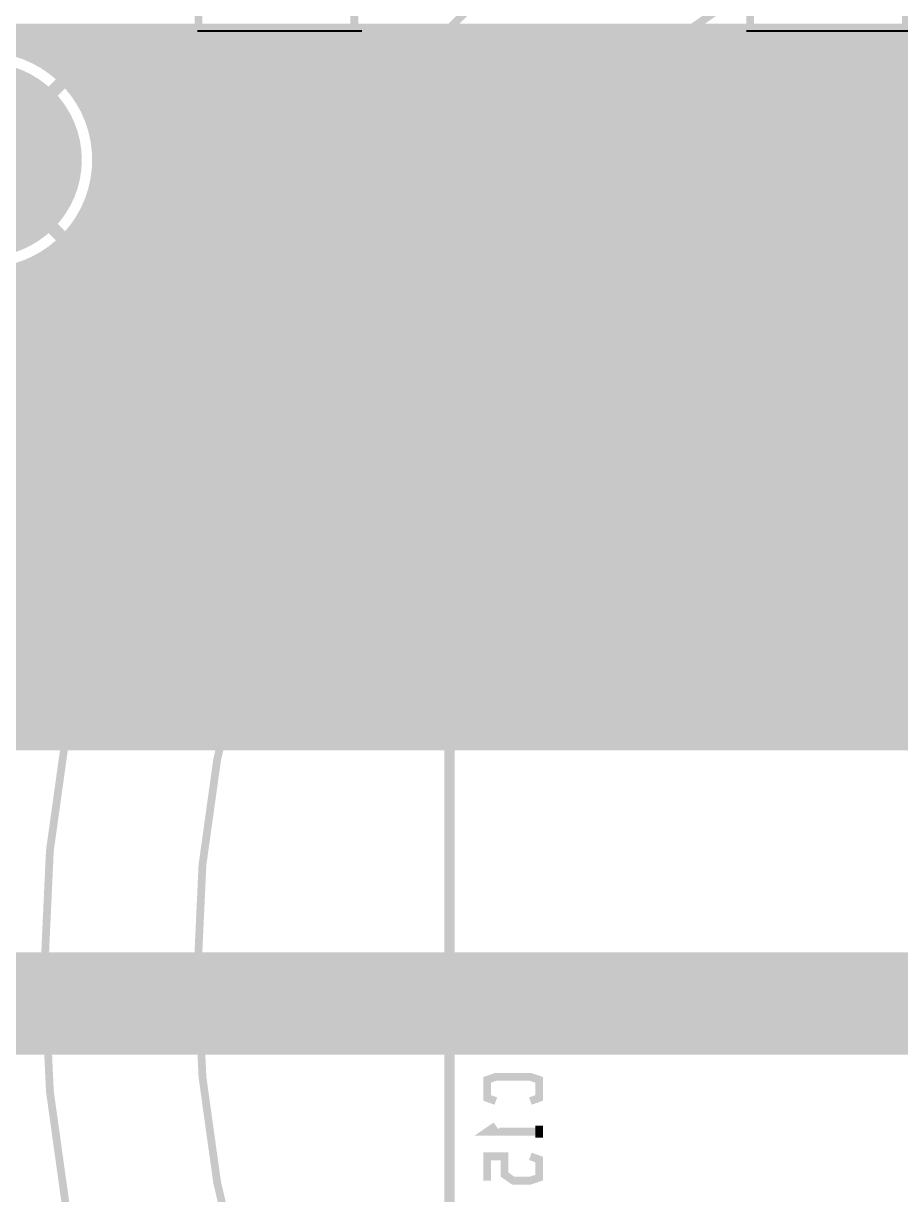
# Model space of a CAD drawing. Extents: x -20 to 155, y -92 to 168.
# Drawn here: x 102.36 to 119.53, y 17.85 to 40.77 of the extents above; entities that cross this region are included whole.
import ezdxf

# ---------------------------------------------------------------- set-up
doc = ezdxf.new("R2010")
doc.units = 0
doc.header["$MEASUREMENT"] = 0
doc.layers.get('0').update_dxf_attribs({"linetype": 'CONTINUOUS'})
for name, color, linetype in [('25-334-1_BOT', 7, 'CONTINUOUS'), ('25-334-1_DRD', 7, 'CONTINUOUS'), ('25-334-1_DRL', 2, 'CONTINUOUS'), ('25-334-1_IN1', 4, 'CONTINUOUS'), ('25-334-1_IN2', 3, 'CONTINUOUS'), ('25-334-1_SMB', 5, 'CONTINUOUS'), ('25-334-1_SMT', 10, 'CONTINUOUS'), ('25-334-1_SPB', 14, 'CONTINUOUS'), ('25-334-1_SSB', 12, 'CONTINUOUS'), ('25-334-1_SST', 11, 'CONTINUOUS'), ('25-334-1_TOP', 13, 'CONTINUOUS'), ('THRUHOLE_TAP', 7, 'CONTINUOUS')]:
    doc.layers.add(name, color=color, linetype=linetype)

# ---------------------------------------------------------------- blocks, each defined once
blk = doc.blocks.new('ROUND_6')
at = {"const_width": 1.016}
blk.add_lwpolyline([(-0.508, 0, 1), (0.508, 0, 1)], format="xyb", close=True, dxfattribs=at)
blk = doc.blocks.new('ROUND_27')
at = {"const_width": 1.905}
blk.add_lwpolyline([(-0.9525, 0, 1), (0.9525, 0, 1)], format="xyb", close=True, dxfattribs=at)
blk = doc.blocks.new('ROUND_33')
at = {"const_width": 0.7493}
blk.add_lwpolyline([(-0.37465, 0, 1), (0.37465, 0, 1)], format="xyb", close=True, dxfattribs=at)
blk = doc.blocks.new('RECTANGLE_46')
blk.add_solid([(1.30048, 0.6477), (1.30048, -0.6477), (-1.30048, 0.6477), (-1.30048, -0.6477)])
blk = doc.blocks.new('ROUND_32')
at = {"const_width": 0.35052}
blk.add_lwpolyline([(-0.17526, 0, 1), (0.17526, 0, 1)], format="xyb", close=True, dxfattribs=at)

msp = doc.modelspace()

# ---------------------------------------------------------------- linework, layer by layer
at = {"layer": '25-334-1_BOT', "const_width": 0.254}
for points in [[(133.731, 40.64), (70.104, 40.64), (68.58, 39.116), (59.944, 39.116), (59.944, 33.655), (29.845, 33.655), (29.845, 21.463), (24.511, 21.463), (24.511, 14.478), (25.146, 13.843)], [(133.7818, 40.5892), (70.0532, 40.5892)], [(102.235, 40.64), (102.235, 40.24376)], [(102.4636, 40.64), (102.4636, 40.15994)], [(102.6922, 40.64), (102.6922, 40.05072)], [(102.9208, 40.64), (102.9208, 39.9034)], [(103.1494, 40.64), (103.1494, 39.71036)], [(103.378, 40.64), (103.378, 39.45382)], [(103.6066, 40.64), (103.6066, 39.08552)], [(103.8352, 40.64), (103.8352, 26.67)], [(104.0638, 40.64), (104.0638, 26.67)], [(104.2924, 40.64), (104.2924, 26.67)], [(104.521, 40.64), (104.521, 26.67)], [(104.7496, 40.64), (104.7496, 26.67)], [(104.9782, 40.64), (104.9782, 26.67)], [(105.2068, 40.64), (105.2068, 26.67)], [(105.4354, 40.64), (105.4354, 26.67)], [(105.664, 40.64), (105.664, 26.67)], [(105.68432, 40.6019), (105.68432, 38.6461)], [(108.94568, 40.6019), (105.68432, 40.6019)], [(105.8926, 40.64), (105.8926, 40.6019)], [(106.1212, 40.64), (106.1212, 40.6019)], [(106.3498, 40.64), (106.3498, 40.6019)], [(106.5784, 40.64), (106.5784, 40.6019)], [(106.807, 40.64), (106.807, 40.6019)], [(107.0356, 40.64), (107.0356, 40.6019)], [(107.2642, 40.64), (107.2642, 40.6019)], [(107.4928, 40.64), (107.4928, 40.6019)], [(107.7214, 40.64), (107.7214, 40.6019)], [(107.95, 40.64), (107.95, 40.6019)], [(108.1786, 40.64), (108.1786, 40.6019)], [(108.4072, 40.64), (108.4072, 40.6019)], [(108.6358, 40.64), (108.6358, 40.6019)], [(108.8644, 40.64), (108.8644, 40.6019)], [(108.94568, 40.6019), (108.94568, 38.6461)], [(109.093, 40.64), (109.093, 26.67)], [(109.3216, 40.64), (109.3216, 26.67)], [(109.5502, 40.64), (109.5502, 26.67)], [(109.7788, 40.64), (109.7788, 26.67)], [(110.0074, 40.64), (110.0074, 26.67)], [(110.236, 40.64), (110.236, 26.67)], [(110.4646, 40.64), (110.4646, 26.67)], [(110.6932, 40.64), (110.6932, 26.67)], [(110.9218, 40.64), (110.9218, 26.67)], [(111.1504, 40.64), (111.1504, 26.67)], [(111.379, 40.64), (111.379, 26.67)], [(111.6076, 40.64), (111.6076, 26.67)], [(111.8362, 40.64), (111.8362, 26.67)], [(112.0648, 40.64), (112.0648, 26.67)], [(112.2934, 40.64), (112.2934, 26.67)], [(112.522, 40.64), (112.522, 26.67)], [(112.7506, 40.64), (112.7506, 26.67)], [(112.9792, 40.64), (112.9792, 26.67)], [(113.2078, 40.64), (113.2078, 26.67)], [(113.4364, 40.64), (113.4364, 26.67)], [(113.665, 40.64), (113.665, 26.67)], [(113.8936, 40.64), (113.8936, 26.67)], [(114.1222, 40.64), (114.1222, 26.67)], [(114.3508, 40.64), (114.3508, 26.67)], [(114.5794, 40.64), (114.5794, 26.67)], [(114.808, 40.64), (114.808, 26.67)], [(115.0366, 40.64), (115.0366, 26.67)], [(115.2652, 40.64), (115.2652, 26.67)], [(115.4938, 40.64), (115.4938, 26.67)], [(115.7224, 40.64), (115.7224, 26.67)], [(115.951, 40.64), (115.951, 26.67)], [(116.1796, 40.64), (116.1796, 26.67)], [(116.4082, 40.64), (116.4082, 26.67)], [(116.47932, 40.6019), (116.47932, 38.6461)], [(119.74068, 40.6019), (116.47932, 40.6019)], [(116.6368, 40.64), (116.6368, 40.6019)], [(116.8654, 40.64), (116.8654, 40.6019)], [(117.094, 40.64), (117.094, 40.6019)], [(117.3226, 40.64), (117.3226, 40.6019)], [(117.5512, 40.64), (117.5512, 40.6019)], [(117.7798, 40.64), (117.7798, 40.6019)], [(118.0084, 40.64), (118.0084, 40.6019)], [(118.237, 40.64), (118.237, 40.6019)], [(118.4656, 40.64), (118.4656, 40.6019)], [(118.6942, 40.64), (118.6942, 40.6019)], [(118.9228, 40.64), (118.9228, 40.6019)], [(119.1514, 40.64), (119.1514, 40.6019)], [(119.38, 40.64), (119.38, 40.6019)], [(119.6086, 40.64), (119.6086, 40.6019)], [(105.68432, 40.3606), (69.8246, 40.3606)], [(116.47932, 40.3606), (108.94568, 40.3606)], [(105.68432, 40.132), (102.52964, 40.132)], [(116.47932, 40.132), (108.94568, 40.132)], [(105.68432, 39.9034), (102.9208, 39.9034)], [(116.47932, 39.9034), (108.94568, 39.9034)], [(103.17988, 39.67988), (101.6, 38.1)], [(105.68432, 39.6748), (103.18496, 39.6748)], [(105.68432, 39.624), (107.315, 39.624)], [(108.94568, 39.624), (107.315, 39.624)], [(107.315, 38.6461), (107.315, 39.624)], [(116.47932, 39.6748), (108.94568, 39.6748)], [(116.47932, 39.624), (118.11, 39.624)], [(119.74068, 39.624), (118.11, 39.624)], [(118.11, 38.6461), (118.11, 39.624)], [(105.68432, 39.4462), (103.38308, 39.4462)], [(116.47932, 39.4462), (108.94568, 39.4462)], [(105.68432, 39.2176), (103.53548, 39.2176)], [(116.47932, 39.2176), (108.94568, 39.2176)], [(105.68432, 38.989), (103.64978, 38.989)], [(116.47932, 38.989), (108.94568, 38.989)], [(105.68432, 38.7604), (103.73614, 38.7604)], [(108.94568, 38.6461), (105.68432, 38.6461)], [(105.8926, 38.6461), (105.8926, 26.67)], [(106.1212, 38.6461), (106.1212, 26.67)], [(106.3498, 38.6461), (106.3498, 26.67)], [(106.5784, 38.6461), (106.5784, 26.67)], [(106.807, 38.6461), (106.807, 26.67)], [(107.0356, 38.6461), (107.0356, 26.67)], [(107.2642, 38.6461), (107.2642, 26.67)], [(107.4928, 38.6461), (107.4928, 26.67)], [(107.7214, 38.6461), (107.7214, 26.67)], [(107.95, 38.6461), (107.95, 26.67)], [(108.1786, 38.6461), (108.1786, 26.67)], [(108.4072, 38.6461), (108.4072, 26.67)], [(108.6358, 38.6461), (108.6358, 26.67)], [(108.8644, 38.6461), (108.8644, 26.67)], [(116.47932, 38.7604), (108.94568, 38.7604)], [(119.74068, 38.6461), (116.47932, 38.6461)], [(116.6368, 38.6461), (116.6368, 26.67)], [(116.8654, 38.6461), (116.8654, 26.67)], [(117.094, 38.6461), (117.094, 26.67)], [(117.3226, 38.6461), (117.3226, 26.67)], [(117.5512, 38.6461), (117.5512, 26.67)], [(117.7798, 38.6461), (117.7798, 26.67)], [(118.0084, 38.6461), (118.0084, 26.67)], [(118.237, 38.6461), (118.237, 26.67)], [(118.4656, 38.6461), (118.4656, 26.67)], [(118.6942, 38.6461), (118.6942, 26.67)], [(118.9228, 38.6461), (118.9228, 26.67)], [(119.1514, 38.6461), (119.1514, 26.67)], [(119.38, 38.6461), (119.38, 26.67)], [(119.6086, 38.6461), (119.6086, 26.67)], [(135.8392, 38.5318), (103.79202, 38.5318)], [(136.017, 38.3032), (103.82504, 38.3032)], [(103.17988, 36.52012), (101.6, 38.1)], [(136.017, 38.0746), (103.8352, 38.0746)], [(136.017, 37.846), (103.81996, 37.846)], [(136.017, 37.6174), (103.78186, 37.6174)], [(136.017, 37.3888), (103.71836, 37.3888)], [(103.6066, 37.11448), (103.6066, 26.67)], [(136.017, 37.1602), (103.62692, 37.1602)], [(136.017, 36.9316), (103.505, 36.9316)], [(136.017, 36.703), (103.34498, 36.703)], [(103.378, 36.74618), (103.378, 26.67)], [(136.017, 36.4744), (103.13416, 36.4744)], [(103.1494, 36.48964), (103.1494, 26.67)], [(102.6922, 36.14928), (102.6922, 33.58642)], [(136.017, 36.2458), (102.84714, 36.2458)], [(102.9208, 36.2966), (102.9208, 33.06064)], [(102.235, 35.95624), (102.235, 33.9852)], [(136.017, 36.0172), (102.41026, 36.0172)], [(102.4636, 36.03752), (102.4636, 33.8328)], [(136.017, 35.7886), (59.944, 35.7886)], [(136.017, 35.56), (59.944, 35.56)], [(136.017, 35.3314), (59.944, 35.3314)], [(136.017, 35.1028), (59.944, 35.1028)], [(136.017, 34.8742), (59.944, 34.8742)], [(136.017, 34.6456), (59.944, 34.6456)], [(136.017, 34.417), (59.944, 34.417)], [(136.017, 34.1884), (59.944, 34.1884)], [(136.017, 33.9598), (102.28326, 33.9598)], [(102.5525, 33.75152), (101.6, 32.79902)], [(136.017, 33.7312), (102.57282, 33.7312)], [(136.017, 33.5026), (102.74808, 33.5026)], [(136.017, 33.274), (102.85984, 33.274)], [(136.017, 33.0454), (102.92334, 33.0454)], [(102.5525, 31.84652), (101.6, 32.79902)], [(136.017, 32.8168), (102.9462, 32.8168)], [(102.9208, 32.53994), (102.9208, 26.67)], [(136.017, 32.5882), (102.92842, 32.5882)], [(136.017, 32.3596), (102.87254, 32.3596)], [(102.6922, 32.01162), (102.6922, 26.67)], [(136.017, 32.131), (102.7684, 32.131)], [(102.4636, 31.76778), (102.4636, 26.67)], [(136.017, 31.9024), (102.6033, 31.9024)], [(102.235, 31.61284), (102.235, 26.67)], [(136.017, 31.6738), (102.3366, 31.6738)], [(136.017, 31.4452), (29.845, 31.4452)], [(136.017, 31.2166), (29.845, 31.2166)], [(136.017, 30.988), (29.845, 30.988)], [(136.017, 30.7594), (29.845, 30.7594)], [(136.017, 30.5308), (29.845, 30.5308)], [(136.017, 30.3022), (29.845, 30.3022)], [(136.017, 30.0736), (29.845, 30.0736)], [(136.017, 29.845), (29.845, 29.845)], [(136.017, 29.6164), (29.845, 29.6164)], [(136.017, 29.3878), (29.845, 29.3878)], [(136.017, 29.1592), (29.845, 29.1592)], [(136.017, 28.9306), (29.845, 28.9306)], [(136.017, 28.702), (29.845, 28.702)], [(136.017, 28.4734), (29.845, 28.4734)], [(136.017, 28.2448), (29.845, 28.2448)], [(136.017, 28.0162), (29.845, 28.0162)], [(135.9916, 27.7876), (29.845, 27.7876)], [(135.763, 27.559), (29.845, 27.559)], [(135.5344, 27.3304), (29.845, 27.3304)], [(135.3058, 27.1018), (29.845, 27.1018)], [(135.0772, 26.8732), (29.845, 26.8732)], [(134.874, 26.67), (35.941, 26.67)]]:
    msp.add_lwpolyline(points, dxfattribs=at)
for points in [[(103.8352, 38.1, 0.4142136), (101.6, 40.3352)], [(101.6, 35.8648, 0.4142136), (103.8352, 38.1)], [(102.9462, 32.79902, 0.4142136), (101.6, 34.14522)], [(101.6, 31.45282, 0.4142136), (102.9462, 32.79902)]]:
    msp.add_lwpolyline(points, format="xyb", dxfattribs=at)
at = {"layer": '25-334-1_DRD', "const_width": 0.254}
for points in [[(102.235, 38.735), (100.965, 38.735)], [(102.235, 38.735), (100.965, 37.465)], [(102.235, 37.465), (100.965, 38.735)], [(102.235, 37.465), (102.235, 38.735)], [(100.965, 37.465), (102.235, 37.465)], [(102.235, 33.43402), (100.965, 33.43402)], [(102.235, 33.43402), (100.965, 32.16402)], [(102.235, 32.16402), (100.965, 33.43402)], [(102.235, 32.16402), (102.235, 33.43402)], [(100.965, 32.16402), (102.235, 32.16402)], [(102.616, 28.575), (102.235, 28.194)], [(103.124, 28.575), (102.616, 28.575)], [(103.505, 28.194), (103.124, 28.575)], [(105.156, 28.575), (104.775, 28.194)], [(105.664, 28.575), (105.156, 28.575)], [(106.045, 28.194), (105.664, 28.575)], [(107.696, 28.575), (107.315, 28.194)], [(108.204, 28.575), (107.696, 28.575)], [(108.585, 28.194), (108.204, 28.575)], [(110.236, 28.575), (109.855, 28.194)], [(110.744, 28.575), (110.236, 28.575)], [(111.125, 28.194), (110.744, 28.575)], [(112.776, 28.575), (112.395, 28.194)], [(113.284, 28.575), (112.776, 28.575)], [(113.665, 28.194), (113.284, 28.575)], [(102.235, 28.194), (102.235, 27.686)], [(103.505, 27.686), (103.505, 28.194)], [(104.775, 28.194), (104.775, 27.686)], [(106.045, 27.686), (106.045, 28.194)], [(107.315, 28.194), (107.315, 27.686)], [(108.585, 27.686), (108.585, 28.194)], [(109.855, 28.194), (109.855, 27.686)], [(111.125, 27.686), (111.125, 28.194)], [(112.395, 28.194), (112.395, 27.686)], [(113.665, 27.686), (113.665, 28.194)], [(102.235, 27.686), (102.616, 27.305)], [(103.124, 27.305), (103.505, 27.686)], [(104.775, 27.686), (105.156, 27.305)], [(105.664, 27.305), (106.045, 27.686)], [(107.315, 27.686), (107.696, 27.305)], [(108.204, 27.305), (108.585, 27.686)], [(109.855, 27.686), (110.236, 27.305)], [(110.744, 27.305), (111.125, 27.686)], [(112.395, 27.686), (112.776, 27.305)], [(113.284, 27.305), (113.665, 27.686)], [(102.616, 27.305), (103.124, 27.305)], [(105.156, 27.305), (105.664, 27.305)], [(107.696, 27.305), (108.204, 27.305)], [(110.236, 27.305), (110.744, 27.305)], [(112.776, 27.305), (113.284, 27.305)]]:
    msp.add_lwpolyline(points, dxfattribs=at)
at = {"layer": '25-334-1_DRL', "const_width": 1.99898}
msp.add_lwpolyline([(67.945, 21.59), (138.43, 21.59)], dxfattribs=at)
at = {"layer": '25-334-1_IN1', "const_width": 0.254}
for points in [[(133.858, 40.64), (70.104, 40.64), (69.215, 39.624), (68.707, 39.116), (59.944, 39.116), (59.944, 33.655), (22.987, 33.655)], [(133.9088, 40.5892), (70.05828, 40.5892)], [(102.3112, 40.64), (102.3112, 40.21836)], [(102.5398, 40.64), (102.5398, 40.12692)], [(102.7684, 40.64), (102.7684, 40.005)], [(102.997, 40.64), (102.997, 39.84498)], [(103.2256, 40.64), (103.2256, 39.63416)], [(103.4542, 40.64), (103.4542, 39.34714)], [(103.6828, 40.64), (103.6828, 38.91026)], [(103.9114, 40.64), (103.9114, 26.67)], [(104.14, 40.64), (104.14, 26.67)], [(104.3686, 40.64), (104.3686, 26.67)], [(104.5972, 40.64), (104.5972, 26.67)], [(104.8258, 40.64), (104.8258, 26.67)], [(105.0544, 40.64), (105.0544, 26.67)], [(105.283, 40.64), (105.283, 26.67)], [(105.5116, 40.64), (105.5116, 26.67)], [(105.7402, 40.64), (105.7402, 26.67)], [(105.9688, 40.64), (105.9688, 26.67)], [(106.1974, 40.64), (106.1974, 26.67)], [(106.426, 40.64), (106.426, 26.67)], [(106.6546, 40.64), (106.6546, 26.67)], [(106.8832, 40.64), (106.8832, 26.67)], [(107.1118, 40.64), (107.1118, 26.67)], [(107.3404, 40.64), (107.3404, 26.67)], [(107.569, 40.64), (107.569, 26.67)], [(107.7976, 40.64), (107.7976, 26.67)], [(108.0262, 40.64), (108.0262, 26.67)], [(108.2548, 40.64), (108.2548, 26.67)], [(108.4834, 40.64), (108.4834, 26.67)], [(108.712, 40.64), (108.712, 26.67)], [(108.9406, 40.64), (108.9406, 26.67)], [(109.1692, 40.64), (109.1692, 26.67)], [(109.3978, 40.64), (109.3978, 26.67)], [(109.6264, 40.64), (109.6264, 26.67)], [(109.855, 40.64), (109.855, 26.67)], [(110.0836, 40.64), (110.0836, 26.67)], [(110.3122, 40.64), (110.3122, 26.67)], [(110.5408, 40.64), (110.5408, 26.67)], [(110.7694, 40.64), (110.7694, 26.67)], [(110.998, 40.64), (110.998, 26.67)], [(111.2266, 40.64), (111.2266, 26.67)], [(111.4552, 40.64), (111.4552, 26.67)], [(111.6838, 40.64), (111.6838, 26.67)], [(111.9124, 40.64), (111.9124, 26.67)], [(112.141, 40.64), (112.141, 26.67)], [(112.3696, 40.64), (112.3696, 26.67)], [(112.5982, 40.64), (112.5982, 26.67)], [(112.8268, 40.64), (112.8268, 26.67)], [(113.0554, 40.64), (113.0554, 26.67)], [(113.284, 40.64), (113.284, 26.67)], [(113.5126, 40.64), (113.5126, 26.67)], [(113.7412, 40.64), (113.7412, 26.67)], [(113.9698, 40.64), (113.9698, 26.67)], [(114.1984, 40.64), (114.1984, 26.67)], [(114.427, 40.64), (114.427, 26.67)], [(114.6556, 40.64), (114.6556, 26.67)], [(114.8842, 40.64), (114.8842, 26.67)], [(115.1128, 40.64), (115.1128, 26.67)], [(115.3414, 40.64), (115.3414, 26.67)], [(115.57, 40.64), (115.57, 26.67)], [(115.7986, 40.64), (115.7986, 26.67)], [(116.0272, 40.64), (116.0272, 26.67)], [(116.2558, 40.64), (116.2558, 26.67)], [(116.4844, 40.64), (116.4844, 26.67)], [(116.713, 40.64), (116.713, 26.67)], [(116.9416, 40.64), (116.9416, 26.67)], [(117.1702, 40.64), (117.1702, 26.67)], [(117.3988, 40.64), (117.3988, 26.67)], [(117.6274, 40.64), (117.6274, 26.67)], [(117.856, 40.64), (117.856, 26.67)], [(118.0846, 40.64), (118.0846, 26.67)], [(118.3132, 40.64), (118.3132, 26.67)], [(118.5418, 40.64), (118.5418, 26.67)], [(118.7704, 40.64), (118.7704, 26.67)], [(118.999, 40.64), (118.999, 26.67)], [(119.2276, 40.64), (119.2276, 26.67)], [(119.4562, 40.64), (119.4562, 26.67)], [(134.1374, 40.3606), (69.86016, 40.3606)], [(134.366, 40.132), (102.52964, 40.132)], [(134.5946, 39.9034), (102.9208, 39.9034)], [(103.17988, 39.67988), (101.6, 38.1)], [(134.8232, 39.6748), (103.18496, 39.6748)], [(135.0518, 39.4462), (103.38308, 39.4462)], [(135.2804, 39.2176), (103.53548, 39.2176)], [(135.509, 38.989), (103.64978, 38.989)], [(135.7376, 38.7604), (103.73614, 38.7604)], [(135.9662, 38.5318), (103.79202, 38.5318)], [(136.017, 38.3032), (103.82504, 38.3032)], [(103.17988, 36.52012), (101.6, 38.1)], [(136.017, 38.0746), (103.8352, 38.0746)], [(136.017, 37.846), (103.81996, 37.846)], [(136.017, 37.6174), (103.78186, 37.6174)], [(103.6828, 37.2872), (103.6828, 26.67)], [(136.017, 37.3888), (103.71836, 37.3888)], [(136.017, 37.1602), (103.62692, 37.1602)], [(103.4542, 36.85032), (103.4542, 26.67)], [(136.017, 36.9316), (103.505, 36.9316)], [(103.2256, 36.56584), (103.2256, 26.67)], [(136.017, 36.703), (103.34498, 36.703)], [(102.997, 36.35502), (102.997, 26.67)], [(136.017, 36.4744), (103.13416, 36.4744)], [(102.7684, 36.195), (102.7684, 33.46704)], [(136.017, 36.2458), (102.84714, 36.2458)], [(102.3112, 35.98164), (102.3112, 33.94202)], [(136.017, 36.0172), (102.41026, 36.0172)], [(102.5398, 36.07054), (102.5398, 33.76422)], [(136.017, 35.7886), (59.944, 35.7886)], [(136.017, 35.56), (59.944, 35.56)], [(136.017, 35.3314), (59.944, 35.3314)], [(136.017, 35.1028), (59.944, 35.1028)], [(136.017, 34.8742), (59.944, 34.8742)], [(136.017, 34.6456), (59.944, 34.6456)], [(136.017, 34.417), (59.944, 34.417)], [(136.017, 34.1884), (59.944, 34.1884)], [(136.017, 33.9598), (102.28326, 33.9598)], [(102.5525, 33.75152), (101.6, 32.79902)], [(136.017, 33.7312), (102.57282, 33.7312)], [(136.017, 33.5026), (102.74808, 33.5026)], [(136.017, 33.274), (102.85984, 33.274)], [(136.017, 33.0454), (102.92334, 33.0454)], [(102.5525, 31.84652), (101.6, 32.79902)], [(136.017, 32.8168), (102.9462, 32.8168)], [(136.017, 32.5882), (102.92842, 32.5882)], [(136.017, 32.3596), (102.87254, 32.3596)], [(102.7684, 32.131), (102.7684, 26.67)], [(136.017, 32.131), (102.7684, 32.131)], [(102.5398, 31.83636), (102.5398, 26.67)], [(136.017, 31.9024), (102.6033, 31.9024)], [(102.3112, 31.65602), (102.3112, 26.67)], [(136.017, 31.6738), (102.3366, 31.6738)], [(136.017, 31.4452), (8.128, 31.4452)], [(136.017, 31.2166), (8.128, 31.2166)], [(136.017, 30.988), (8.128, 30.988)], [(136.017, 30.7594), (8.128, 30.7594)], [(136.017, 30.5308), (8.128, 30.5308)], [(136.017, 30.3022), (8.128, 30.3022)], [(136.017, 30.0736), (8.128, 30.0736)], [(136.017, 29.845), (8.128, 29.845)], [(136.017, 29.6164), (8.3566, 29.6164)], [(136.017, 29.3878), (8.5852, 29.3878)], [(136.017, 29.1592), (28.9052, 29.1592)], [(136.017, 28.9306), (28.9052, 28.9306)], [(136.017, 28.702), (28.9052, 28.702)], [(136.017, 28.4734), (28.9052, 28.4734)], [(136.017, 28.2448), (28.9052, 28.2448)], [(136.017, 28.0162), (28.9052, 28.0162)], [(135.9916, 27.7876), (28.9052, 27.7876)], [(135.763, 27.559), (28.9052, 27.559)], [(135.5344, 27.3304), (28.9052, 27.3304)], [(135.3058, 27.1018), (28.9052, 27.1018)], [(135.0772, 26.8732), (28.9052, 26.8732)], [(134.874, 26.67), (35.941, 26.67)]]:
    msp.add_lwpolyline(points, dxfattribs=at)
for points in [[(103.8352, 38.1, 0.4142136), (101.6, 40.3352)], [(101.6, 35.8648, 0.4142136), (103.8352, 38.1)], [(102.9462, 32.79902, 0.4142136), (101.6, 34.14522)], [(101.6, 31.45282, 0.4142136), (102.9462, 32.79902)]]:
    msp.add_lwpolyline(points, format="xyb", dxfattribs=at)
at = {"layer": '25-334-1_IN2', "const_width": 0.254}
for points in [[(133.858, 40.64), (70.104, 40.64), (68.58, 39.116), (59.944, 39.116), (59.944, 33.655), (22.479, 33.655)], [(133.9088, 40.5892), (70.0532, 40.5892)], [(102.3112, 40.64), (102.3112, 40.21836)], [(102.5398, 40.64), (102.5398, 40.12692)], [(102.7684, 40.64), (102.7684, 40.005)], [(102.997, 40.64), (102.997, 39.84498)], [(103.2256, 40.64), (103.2256, 39.63416)], [(103.4542, 40.64), (103.4542, 39.34714)], [(103.6828, 40.64), (103.6828, 38.91026)], [(103.9114, 40.64), (103.9114, 26.67)], [(104.14, 40.64), (104.14, 26.67)], [(104.3686, 40.64), (104.3686, 26.67)], [(104.5972, 40.64), (104.5972, 26.67)], [(104.8258, 40.64), (104.8258, 26.67)], [(105.0544, 40.64), (105.0544, 26.67)], [(105.283, 40.64), (105.283, 26.67)], [(105.5116, 40.64), (105.5116, 26.67)], [(105.7402, 40.64), (105.7402, 26.67)], [(105.9688, 40.64), (105.9688, 26.67)], [(106.1974, 40.64), (106.1974, 26.67)], [(106.426, 40.64), (106.426, 26.67)], [(106.6546, 40.64), (106.6546, 26.67)], [(106.8832, 40.64), (106.8832, 26.67)], [(107.1118, 40.64), (107.1118, 26.67)], [(107.3404, 40.64), (107.3404, 26.67)], [(107.569, 40.64), (107.569, 26.67)], [(107.7976, 40.64), (107.7976, 26.67)], [(108.0262, 40.64), (108.0262, 26.67)], [(108.2548, 40.64), (108.2548, 26.67)], [(108.4834, 40.64), (108.4834, 26.67)], [(108.712, 40.64), (108.712, 26.67)], [(108.9406, 40.64), (108.9406, 26.67)], [(109.1692, 40.64), (109.1692, 26.67)], [(109.3978, 40.64), (109.3978, 26.67)], [(109.6264, 40.64), (109.6264, 26.67)], [(109.855, 40.64), (109.855, 26.67)], [(110.0836, 40.64), (110.0836, 26.67)], [(110.3122, 40.64), (110.3122, 26.67)], [(110.5408, 40.64), (110.5408, 26.67)], [(110.7694, 40.64), (110.7694, 26.67)], [(110.998, 40.64), (110.998, 26.67)], [(111.2266, 40.64), (111.2266, 26.67)], [(111.4552, 40.64), (111.4552, 26.67)], [(111.6838, 40.64), (111.6838, 26.67)], [(111.9124, 40.64), (111.9124, 26.67)], [(112.141, 40.64), (112.141, 26.67)], [(112.3696, 40.64), (112.3696, 26.67)], [(112.5982, 40.64), (112.5982, 26.67)], [(112.8268, 40.64), (112.8268, 26.67)], [(113.0554, 40.64), (113.0554, 26.67)], [(113.284, 40.64), (113.284, 26.67)], [(113.5126, 40.64), (113.5126, 26.67)], [(113.7412, 40.64), (113.7412, 26.67)], [(113.9698, 40.64), (113.9698, 26.67)], [(114.1984, 40.64), (114.1984, 26.67)], [(114.427, 40.64), (114.427, 26.67)], [(114.6556, 40.64), (114.6556, 26.67)], [(114.8842, 40.64), (114.8842, 26.67)], [(115.1128, 40.64), (115.1128, 26.67)], [(115.3414, 40.64), (115.3414, 26.67)], [(115.57, 40.64), (115.57, 26.67)], [(115.7986, 40.64), (115.7986, 26.67)], [(116.0272, 40.64), (116.0272, 26.67)], [(116.2558, 40.64), (116.2558, 26.67)], [(116.4844, 40.64), (116.4844, 26.67)], [(116.713, 40.64), (116.713, 26.67)], [(116.9416, 40.64), (116.9416, 26.67)], [(117.1702, 40.64), (117.1702, 26.67)], [(117.3988, 40.64), (117.3988, 26.67)], [(117.6274, 40.64), (117.6274, 26.67)], [(117.856, 40.64), (117.856, 26.67)], [(118.0846, 40.64), (118.0846, 26.67)], [(118.3132, 40.64), (118.3132, 26.67)], [(118.5418, 40.64), (118.5418, 26.67)], [(118.7704, 40.64), (118.7704, 26.67)], [(118.999, 40.64), (118.999, 26.67)], [(119.2276, 40.64), (119.2276, 26.67)], [(119.4562, 40.64), (119.4562, 26.67)], [(134.1374, 40.3606), (69.8246, 40.3606)], [(134.366, 40.132), (102.52964, 40.132)], [(134.5946, 39.9034), (102.9208, 39.9034)], [(103.17988, 39.67988), (101.6, 38.1)], [(134.8232, 39.6748), (103.18496, 39.6748)], [(135.0518, 39.4462), (103.38308, 39.4462)], [(135.2804, 39.2176), (103.53548, 39.2176)], [(135.509, 38.989), (103.64978, 38.989)], [(135.7376, 38.7604), (103.73614, 38.7604)], [(135.9662, 38.5318), (103.79202, 38.5318)], [(136.017, 38.3032), (103.82504, 38.3032)], [(103.17988, 36.52012), (101.6, 38.1)], [(136.017, 38.0746), (103.8352, 38.0746)], [(136.017, 37.846), (103.81996, 37.846)], [(136.017, 37.6174), (103.78186, 37.6174)], [(103.6828, 37.2872), (103.6828, 26.67)], [(136.017, 37.3888), (103.71836, 37.3888)], [(136.017, 37.1602), (103.62692, 37.1602)], [(103.4542, 36.85032), (103.4542, 26.67)], [(136.017, 36.9316), (103.505, 36.9316)], [(103.2256, 36.56584), (103.2256, 26.67)], [(136.017, 36.703), (103.34498, 36.703)], [(102.997, 36.35502), (102.997, 26.67)], [(136.017, 36.4744), (103.13416, 36.4744)], [(102.7684, 36.195), (102.7684, 33.46704)], [(136.017, 36.2458), (102.84714, 36.2458)], [(102.3112, 35.98164), (102.3112, 33.94202)], [(136.017, 36.0172), (102.41026, 36.0172)], [(102.5398, 36.07054), (102.5398, 33.76422)], [(136.017, 35.7886), (59.944, 35.7886)], [(136.017, 35.56), (59.944, 35.56)], [(136.017, 35.3314), (59.944, 35.3314)], [(136.017, 35.1028), (59.944, 35.1028)], [(136.017, 34.8742), (59.944, 34.8742)], [(136.017, 34.6456), (59.944, 34.6456)], [(136.017, 34.417), (59.944, 34.417)], [(136.017, 34.1884), (59.944, 34.1884)], [(136.017, 33.9598), (102.28326, 33.9598)], [(102.5525, 33.75152), (101.6, 32.79902)], [(136.017, 33.7312), (102.57282, 33.7312)], [(136.017, 33.5026), (102.74808, 33.5026)], [(136.017, 33.274), (102.85984, 33.274)], [(136.017, 33.0454), (102.92334, 33.0454)], [(102.5525, 31.84652), (101.6, 32.79902)], [(136.017, 32.8168), (102.9462, 32.8168)], [(136.017, 32.5882), (102.92842, 32.5882)], [(136.017, 32.3596), (102.87254, 32.3596)], [(102.7684, 32.131), (102.7684, 26.67)], [(136.017, 32.131), (102.7684, 32.131)], [(102.5398, 31.83636), (102.5398, 26.67)], [(136.017, 31.9024), (102.6033, 31.9024)], [(102.3112, 31.65602), (102.3112, 26.67)], [(136.017, 31.6738), (102.3366, 31.6738)], [(136.017, 31.4452), (8.128, 31.4452)], [(136.017, 31.2166), (8.128, 31.2166)], [(136.017, 30.988), (8.128, 30.988)], [(136.017, 30.7594), (8.128, 30.7594)], [(136.017, 30.5308), (8.2042, 30.5308)], [(136.017, 30.3022), (8.4328, 30.3022)], [(136.017, 30.0736), (8.6614, 30.0736)], [(136.017, 29.845), (8.89, 29.845)], [(136.017, 29.6164), (9.1186, 29.6164)], [(136.017, 29.3878), (9.3472, 29.3878)], [(136.017, 29.1592), (28.9052, 29.1592)], [(136.017, 28.9306), (28.9052, 28.9306)], [(136.017, 28.702), (28.9052, 28.702)], [(136.017, 28.4734), (28.9052, 28.4734)], [(136.017, 28.2448), (28.9052, 28.2448)], [(136.017, 28.0162), (28.9052, 28.0162)], [(135.9916, 27.7876), (28.9052, 27.7876)], [(135.763, 27.559), (28.9052, 27.559)], [(135.5344, 27.3304), (28.9052, 27.3304)], [(135.3058, 27.1018), (28.9052, 27.1018)], [(135.0772, 26.8732), (28.9052, 26.8732)], [(134.874, 26.67), (60.071, 26.67)]]:
    msp.add_lwpolyline(points, dxfattribs=at)
for points in [[(103.8352, 38.1, 0.4142136), (101.6, 40.3352)], [(101.6, 35.8648, 0.4142136), (103.8352, 38.1)], [(102.9462, 32.79902, 0.4142136), (101.6, 34.14522)], [(101.6, 31.45282, 0.4142136), (102.9462, 32.79902)]]:
    msp.add_lwpolyline(points, format="xyb", dxfattribs=at)
at = {"layer": '25-334-1_SMB', "const_width": 4.99872}
msp.add_lwpolyline([(75.438, 33.274), (128.397, 33.274)], dxfattribs=at)
at = {"layer": '25-334-1_SMT', "const_width": 4.99872}
msp.add_lwpolyline([(128.27, 33.401), (75.692, 33.401)], dxfattribs=at)
at = {"layer": '25-334-1_SSB'}
for points, const_width in [([(108.458, 38.735), (105.791, 38.735), (105.791, 43.815), (108.839, 43.815), (108.839, 38.735), (108.458, 38.735)], 0.1524), ([(119.253, 38.735), (116.586, 38.735), (116.586, 43.815), (119.634, 43.815), (119.634, 38.735), (119.253, 38.735)], 0.1524), ([(118.03634, 38.17366), (118.03634, 37.81806), (117.86616, 37.70122), (117.69598, 37.70122), (117.52834, 37.81806), (117.52834, 38.17366), (118.54434, 38.17366)], 0.1524), ([(118.03634, 37.87902), (118.54434, 37.70122)], 0.1524), ([(118.54434, 36.86302), (118.54434, 37.33546), (117.86616, 36.86302), (117.69598, 36.86302), (117.52834, 36.92144), (117.52834, 37.27704), (117.69598, 37.33546)], 0.1524), ([(118.37416, 36.49726), (118.54434, 36.43884), (118.54434, 36.08324), (118.37416, 36.02482), (118.03634, 36.02482), (117.86616, 36.14166), (117.86616, 36.49726), (117.52834, 36.49726), (117.52834, 36.02482)], 0.1524), ([(97.00006, 2.84734), (92.49918, 2.84734), (92.49918, 35.25266), (110.70082, 35.25266), (110.70082, 2.84734), (97.00006, 2.84734)], 0.2032), ([(112.28578, 19.67992), (112.45596, 19.74088), (112.45596, 20.09648), (112.28578, 20.1549), (111.61014, 20.1549), (111.43996, 20.09648), (111.43996, 19.74088), (111.61014, 19.67992)], 0.1524), ([(112.45596, 19.08048), (111.43996, 19.08048), (111.61014, 19.19732)], 0.1524), ([(112.45596, 18.9611), (112.45596, 19.19732)], 0.1524), ([(112.28578, 18.59788), (112.45596, 18.53692), (112.45596, 18.18132), (112.28578, 18.1229), (111.94796, 18.1229), (111.77778, 18.24228), (111.77778, 18.59788), (111.43996, 18.59788), (111.43996, 18.1229)], 0.1524)]:
    msp.add_lwpolyline(points, dxfattribs=dict(at, const_width=const_width))
at = {"layer": '25-334-1_SST', "const_width": 0.1524}
for points in [[(128.27, 47.72406, 0.4142136), (102.77094, 22.225)], [(128.27, 44.72432, 0.4142136), (105.77068, 22.225)], [(102.77094, 22.225, 0.4142136), (128.27, -3.27406)], [(105.77068, 22.225, 0.4142136), (128.27, -0.27432)]]:
    msp.add_lwpolyline(points, format="xyb", dxfattribs=at)
at = {"layer": '25-334-1_TOP', "const_width": 0.254}
for points in [[(133.731, 40.64), (70.104, 40.64), (68.58, 39.116), (59.944, 39.116), (59.944, 33.655), (24.13, 33.655), (24.13, 13.843)], [(133.7818, 40.5892), (70.0532, 40.5892)], [(102.3112, 40.64), (102.3112, 40.21836)], [(102.5398, 40.64), (102.5398, 40.12692)], [(102.7684, 40.64), (102.7684, 40.005)], [(102.997, 40.64), (102.997, 39.84498)], [(103.2256, 40.64), (103.2256, 39.63416)], [(103.4542, 40.64), (103.4542, 39.34714)], [(103.6828, 40.64), (103.6828, 38.91026)], [(103.9114, 40.64), (103.9114, 26.67)], [(104.14, 40.64), (104.14, 26.67)], [(104.3686, 40.64), (104.3686, 26.67)], [(104.5972, 40.64), (104.5972, 26.67)], [(104.8258, 40.64), (104.8258, 26.67)], [(105.0544, 40.64), (105.0544, 26.67)], [(105.283, 40.64), (105.283, 26.67)], [(105.5116, 40.64), (105.5116, 26.67)], [(105.7402, 40.64), (105.7402, 26.67)], [(105.9688, 40.64), (105.9688, 26.67)], [(106.1974, 40.64), (106.1974, 26.67)], [(106.426, 40.64), (106.426, 26.67)], [(106.6546, 40.64), (106.6546, 26.67)], [(106.8832, 40.64), (106.8832, 26.67)], [(107.1118, 40.64), (107.1118, 26.67)], [(107.3404, 40.64), (107.3404, 26.67)], [(107.569, 40.64), (107.569, 26.67)], [(107.7976, 40.64), (107.7976, 26.67)], [(108.0262, 40.64), (108.0262, 26.67)], [(108.2548, 40.64), (108.2548, 26.67)], [(108.4834, 40.64), (108.4834, 26.67)], [(108.712, 40.64), (108.712, 26.67)], [(108.9406, 40.64), (108.9406, 26.67)], [(109.1692, 40.64), (109.1692, 26.67)], [(109.3978, 40.64), (109.3978, 26.67)], [(109.6264, 40.64), (109.6264, 26.67)], [(109.855, 40.64), (109.855, 26.67)], [(110.0836, 40.64), (110.0836, 26.67)], [(110.3122, 40.64), (110.3122, 26.67)], [(110.5408, 40.64), (110.5408, 26.67)], [(110.7694, 40.64), (110.7694, 26.67)], [(110.998, 40.64), (110.998, 26.67)], [(111.2266, 40.64), (111.2266, 26.67)], [(111.4552, 40.64), (111.4552, 26.67)], [(111.6838, 40.64), (111.6838, 26.67)], [(111.9124, 40.64), (111.9124, 26.67)], [(112.141, 40.64), (112.141, 26.67)], [(112.3696, 40.64), (112.3696, 26.67)], [(112.5982, 40.64), (112.5982, 26.67)], [(112.8268, 40.64), (112.8268, 26.67)], [(113.0554, 40.64), (113.0554, 26.67)], [(113.284, 40.64), (113.284, 26.67)], [(113.5126, 40.64), (113.5126, 26.67)], [(113.7412, 40.64), (113.7412, 26.67)], [(113.9698, 40.64), (113.9698, 26.67)], [(114.1984, 40.64), (114.1984, 26.67)], [(114.427, 40.64), (114.427, 26.67)], [(114.6556, 40.64), (114.6556, 26.67)], [(114.8842, 40.64), (114.8842, 26.67)], [(115.1128, 40.64), (115.1128, 26.67)], [(115.3414, 40.64), (115.3414, 26.67)], [(115.57, 40.64), (115.57, 26.67)], [(115.7986, 40.64), (115.7986, 26.67)], [(116.0272, 40.64), (116.0272, 26.67)], [(116.2558, 40.64), (116.2558, 26.67)], [(116.4844, 40.64), (116.4844, 26.67)], [(116.713, 40.64), (116.713, 26.67)], [(116.9416, 40.64), (116.9416, 26.67)], [(117.1702, 40.64), (117.1702, 26.67)], [(117.3988, 40.64), (117.3988, 26.67)], [(117.6274, 40.64), (117.6274, 26.67)], [(117.856, 40.64), (117.856, 26.67)], [(118.0846, 40.64), (118.0846, 26.67)], [(118.3132, 40.64), (118.3132, 26.67)], [(118.5418, 40.64), (118.5418, 26.67)], [(118.7704, 40.64), (118.7704, 26.67)], [(118.999, 40.64), (118.999, 26.67)], [(119.2276, 40.64), (119.2276, 26.67)], [(119.4562, 40.64), (119.4562, 26.67)], [(134.0104, 40.3606), (69.8246, 40.3606)], [(134.239, 40.132), (102.52964, 40.132)], [(134.4676, 39.9034), (102.9208, 39.9034)], [(103.17988, 39.67988), (101.6, 38.1)], [(134.6962, 39.6748), (103.18496, 39.6748)], [(134.9248, 39.4462), (103.38308, 39.4462)], [(135.1534, 39.2176), (103.53548, 39.2176)], [(135.382, 38.989), (103.64978, 38.989)], [(135.6106, 38.7604), (103.73614, 38.7604)], [(135.8392, 38.5318), (103.79202, 38.5318)], [(136.017, 38.3032), (103.82504, 38.3032)], [(103.17988, 36.52012), (101.6, 38.1)], [(136.017, 38.0746), (103.8352, 38.0746)], [(136.017, 37.846), (103.81996, 37.846)], [(136.017, 37.6174), (103.78186, 37.6174)], [(103.6828, 37.2872), (103.6828, 26.67)], [(136.017, 37.3888), (103.71836, 37.3888)], [(136.017, 37.1602), (103.62692, 37.1602)], [(103.4542, 36.85032), (103.4542, 26.67)], [(136.017, 36.9316), (103.505, 36.9316)], [(103.2256, 36.56584), (103.2256, 26.67)], [(136.017, 36.703), (103.34498, 36.703)], [(102.997, 36.35502), (102.997, 26.67)], [(136.017, 36.4744), (103.13416, 36.4744)], [(102.7684, 36.195), (102.7684, 33.46704)], [(136.017, 36.2458), (102.84714, 36.2458)], [(102.3112, 35.98164), (102.3112, 33.94202)], [(136.017, 36.0172), (102.41026, 36.0172)], [(102.5398, 36.07054), (102.5398, 33.76422)], [(136.017, 35.7886), (59.944, 35.7886)], [(136.017, 35.56), (59.944, 35.56)], [(136.017, 35.3314), (59.944, 35.3314)], [(136.017, 35.1028), (59.944, 35.1028)], [(136.017, 34.8742), (59.944, 34.8742)], [(136.017, 34.6456), (59.944, 34.6456)], [(136.017, 34.417), (59.944, 34.417)], [(136.017, 34.1884), (59.944, 34.1884)], [(136.017, 33.9598), (102.28326, 33.9598)], [(102.5525, 33.75152), (101.6, 32.79902)], [(136.017, 33.7312), (102.57282, 33.7312)], [(136.017, 33.5026), (102.74808, 33.5026)], [(136.017, 33.274), (102.85984, 33.274)], [(136.017, 33.0454), (102.92334, 33.0454)], [(102.5525, 31.84652), (101.6, 32.79902)], [(136.017, 32.8168), (102.9462, 32.8168)], [(136.017, 32.5882), (102.92842, 32.5882)], [(136.017, 32.3596), (102.87254, 32.3596)], [(102.7684, 32.131), (102.7684, 26.67)], [(136.017, 32.131), (102.7684, 32.131)], [(102.5398, 31.83636), (102.5398, 26.67)], [(136.017, 31.9024), (102.6033, 31.9024)], [(102.3112, 31.65602), (102.3112, 26.67)], [(136.017, 31.6738), (102.3366, 31.6738)], [(136.017, 31.4452), (24.13, 31.4452)], [(136.017, 31.2166), (24.13, 31.2166)], [(136.017, 30.988), (24.13, 30.988)], [(136.017, 30.7594), (24.13, 30.7594)], [(136.017, 30.5308), (24.13, 30.5308)], [(136.017, 30.3022), (24.13, 30.3022)], [(136.017, 30.0736), (24.13, 30.0736)], [(136.017, 29.845), (24.13, 29.845)], [(136.017, 29.6164), (24.13, 29.6164)], [(136.017, 29.3878), (24.13, 29.3878)], [(136.017, 29.1592), (28.9052, 29.1592)], [(136.017, 28.9306), (28.9052, 28.9306)], [(136.017, 28.702), (28.9052, 28.702)], [(136.017, 28.4734), (28.9052, 28.4734)], [(136.017, 28.2448), (28.9052, 28.2448)], [(136.017, 28.0162), (28.9052, 28.0162)], [(135.9916, 27.7876), (28.9052, 27.7876)], [(135.763, 27.559), (28.9052, 27.559)], [(135.5344, 27.3304), (28.9052, 27.3304)], [(135.3058, 27.1018), (28.9052, 27.1018)], [(135.0772, 26.8732), (28.9052, 26.8732)], [(134.874, 26.67), (33.655, 26.67)]]:
    msp.add_lwpolyline(points, dxfattribs=at)
for points in [[(103.8352, 38.1, 0.4142136), (101.6, 40.3352)], [(101.6, 35.8648, 0.4142136), (103.8352, 38.1)], [(102.9462, 32.79902, 0.4142136), (101.6, 34.14522)], [(101.6, 31.45282, 0.4142136), (102.9462, 32.79902)]]:
    msp.add_lwpolyline(points, format="xyb", dxfattribs=at)

# ---------------------------------------------------------------- block references
at = {"layer": '25-334-1_BOT'}
for name, p in [('RECTANGLE_46', (107.315, 39.624)), ('RECTANGLE_46', (118.11, 39.624)), ('ROUND_27', (101.6, 38.1)), ('ROUND_6', (101.6, 32.79902)), ('ROUND_33', (102.87, 27.94)), ('ROUND_33', (105.41, 27.94)), ('ROUND_33', (107.95, 27.94)), ('ROUND_33', (110.49, 27.94)), ('ROUND_33', (113.03, 27.94))]:
    msp.add_blockref(name, p, dxfattribs=at)
at = {"layer": '25-334-1_DRL'}
for p in [(102.87, 27.94), (105.41, 27.94), (107.95, 27.94), (110.49, 27.94), (113.03, 27.94)]:
    msp.add_blockref('ROUND_32', p, dxfattribs=at)
at = {"layer": '25-334-1_IN1'}
for name, p in [('ROUND_27', (101.6, 38.1)), ('ROUND_6', (101.6, 32.79902)), ('ROUND_33', (102.87, 27.94)), ('ROUND_33', (105.41, 27.94)), ('ROUND_33', (107.95, 27.94)), ('ROUND_33', (110.49, 27.94)), ('ROUND_33', (113.03, 27.94))]:
    msp.add_blockref(name, p, dxfattribs=at)
at = {"layer": '25-334-1_IN2'}
for name, p in [('ROUND_27', (101.6, 38.1)), ('ROUND_6', (101.6, 32.79902)), ('ROUND_33', (102.87, 27.94)), ('ROUND_33', (105.41, 27.94)), ('ROUND_33', (107.95, 27.94)), ('ROUND_33', (110.49, 27.94)), ('ROUND_33', (113.03, 27.94))]:
    msp.add_blockref(name, p, dxfattribs=at)
at = {"layer": '25-334-1_SMB'}
for name, p in [('RECTANGLE_46', (107.315, 39.624)), ('RECTANGLE_46', (118.11, 39.624)), ('ROUND_27', (101.6, 38.1)), ('ROUND_6', (101.6, 32.79902))]:
    msp.add_blockref(name, p, dxfattribs=at)
at = {"layer": '25-334-1_SMT'}
for name, p in [('ROUND_27', (101.6, 38.1)), ('ROUND_6', (101.6, 32.79902))]:
    msp.add_blockref(name, p, dxfattribs=at)
at = {"layer": '25-334-1_SPB'}
for p in [(107.315, 39.624), (118.11, 39.624)]:
    msp.add_blockref('RECTANGLE_46', p, dxfattribs=at)
at = {"layer": '25-334-1_TOP'}
for name, p in [('ROUND_27', (101.6, 38.1)), ('ROUND_6', (101.6, 32.79902)), ('ROUND_33', (102.87, 27.94)), ('ROUND_33', (105.41, 27.94)), ('ROUND_33', (107.95, 27.94)), ('ROUND_33', (110.49, 27.94)), ('ROUND_33', (113.03, 27.94))]:
    msp.add_blockref(name, p, dxfattribs=at)
at = {"layer": 'THRUHOLE_TAP'}
for p in [(102.87, 27.94), (105.41, 27.94), (107.95, 27.94), (110.49, 27.94), (113.03, 27.94)]:
    msp.add_blockref('ROUND_32', p, dxfattribs=at)

doc.saveas('drawing.dxf')
